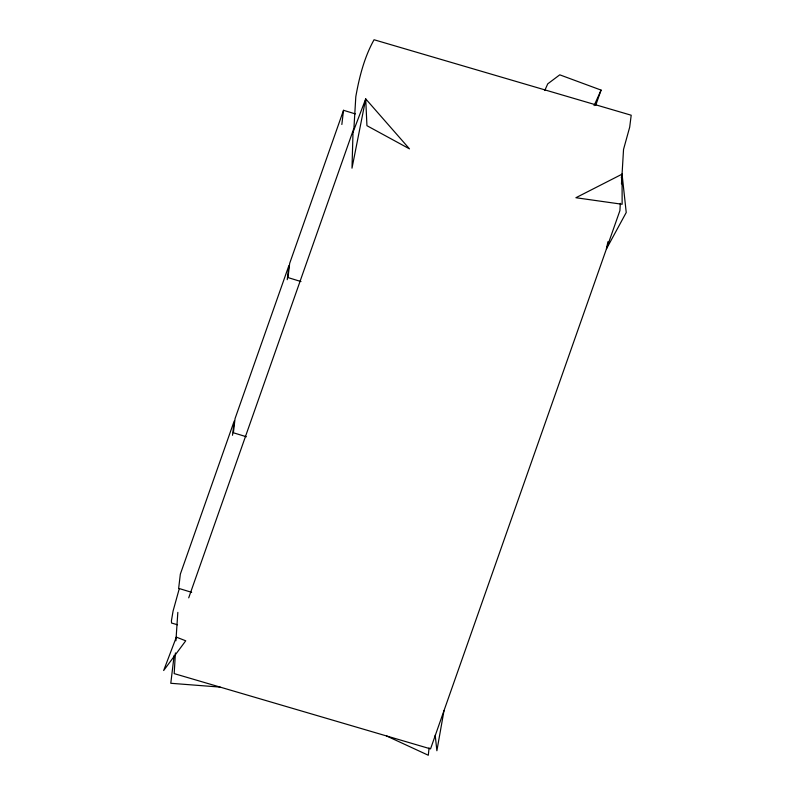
<?xml version="1.0" encoding="UTF-8"?>
<svg xmlns="http://www.w3.org/2000/svg" width="795" height="795" viewBox="0 0 795 795"><rect width="100%" height="100%" fill="white"/><g stroke="black" fill="none" stroke-linecap="round" stroke-linejoin="round"><path stroke-width="1.19" d="M175.417 652.943L174.185 673.613L430.542 748.88L619.901 210.635L620.329 203.341M177.832 612.369L175.914 640.77M621.481 183.893L623.538 149.4L629.69 127.18L631.2 115.225L374.057 39.75C364.349 57.131 359.26 77.135 355.812 96.672L353.934 128.194L188.713 597.84M429.062 747.906L428.306 755.25L386.549 735.961M232.508 435.282L234.187 421.082L180.336 574.159L178.656 588.36L191.665 592.335M287.243 279.701L288.923 265.5L235.062 418.577L233.392 432.778L246.4 436.753M341.85 124.497L343.519 110.296L355.345 113.914M174.155 655.348L170.786 683.283L220.116 687.089M444.017 710.571L436.882 750.738L435.193 735.166M607.937 241.71L606.416 248.944L626.231 212.504L622.068 174.165L575.908 197.726L622.137 204.265L622.068 174.165L621.302 177.782M179.223 588.866L173.062 611.077L171.422 620.806L171.561 623.032L177.494 624.771M343.519 110.296L289.668 263.374L287.989 277.574L300.997 281.549M595.733 105.288L601.08 90.103L559.76 74.829L547.745 83.843L544.744 90.511M594.094 105.606L601.08 90.103M353.01 132.278L351.996 168.182L365.71 98.898L409.465 148.854L366.942 125.699L365.71 98.898L353.01 132.278M176.351 637.133L163.661 670.523L185.732 640.8L176.351 637.133"/></g></svg>
